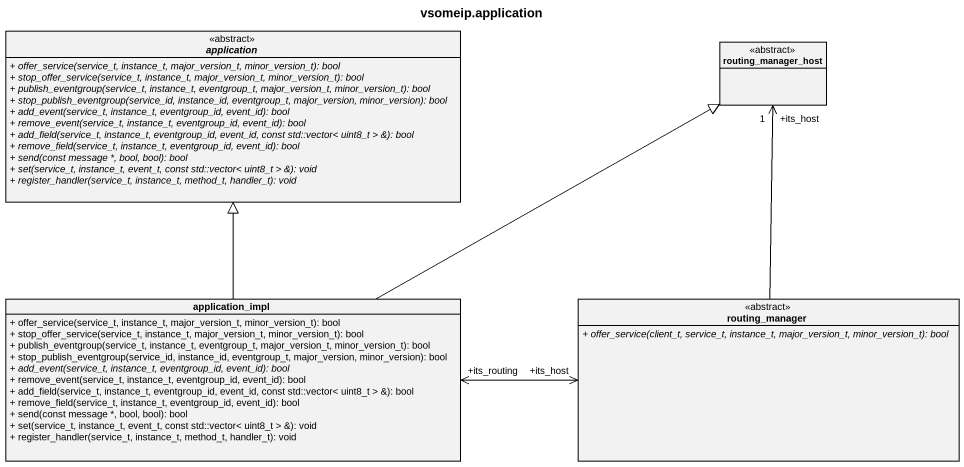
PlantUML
@startuml
title vsomeip.application
hide circle
hide empty members
skinparam classAttributeIconSize 0
abstract class application <<abstract>> {
  {abstract} + offer_service(service_t, instance_t, major_version_t, minor_version_t): bool
  {abstract} + stop_offer_service(service_t, instance_t, major_version_t, minor_version_t): bool
  {abstract} + publish_eventgroup(service_t, instance_t, eventgroup_t, major_version_t, minor_version_t): bool
  {abstract} + stop_publish_eventgroup(service_id, instance_id, eventgroup_t, major_version, minor_version): bool
  {abstract} + add_event(service_t, instance_t, eventgroup_id, event_id): bool
  {abstract} + remove_event(service_t, instance_t, eventgroup_id, event_id): bool
  {abstract} + add_field(service_t, instance_t, eventgroup_id, event_id, const std::vector< uint8_t > &): bool
  {abstract} + remove_field(service_t, instance_t, eventgroup_id, event_id): bool
  {abstract} + send(const message *, bool, bool): bool
  {abstract} + set(service_t, instance_t, event_t, const std::vector< uint8_t > &): void
  {abstract} + register_handler(service_t, instance_t, method_t, handler_t): void
}
class routing_manager_host <<abstract>>
class application_impl {
  + offer_service(service_t, instance_t, major_version_t, minor_version_t): bool
  + stop_offer_service(service_t, instance_t, major_version_t, minor_version_t): bool
  + publish_eventgroup(service_t, instance_t, eventgroup_t, major_version_t, minor_version_t): bool
  + stop_publish_eventgroup(service_id, instance_id, eventgroup_t, major_version, minor_version): bool
  {abstract} + add_event(service_t, instance_t, eventgroup_id, event_id): bool
  + remove_event(service_t, instance_t, eventgroup_id, event_id): bool
  + add_field(service_t, instance_t, eventgroup_id, event_id, const std::vector< uint8_t > &): bool
  + remove_field(service_t, instance_t, eventgroup_id, event_id): bool
  + send(const message *, bool, bool): bool
  + set(service_t, instance_t, event_t, const std::vector< uint8_t > &): void
  + register_handler(service_t, instance_t, method_t, handler_t): void
}
class routing_manager <<abstract>> {
  {abstract} + offer_service(client_t, service_t, instance_t, major_version_t, minor_version_t): bool
}
application_impl -up-|> application
application_impl -right-|> routing_manager_host
application_impl "+its_routing" <-right-> "+its_host" routing_manager
routing_manager -up-> "+its_host\n1" routing_manager_host
@enduml
